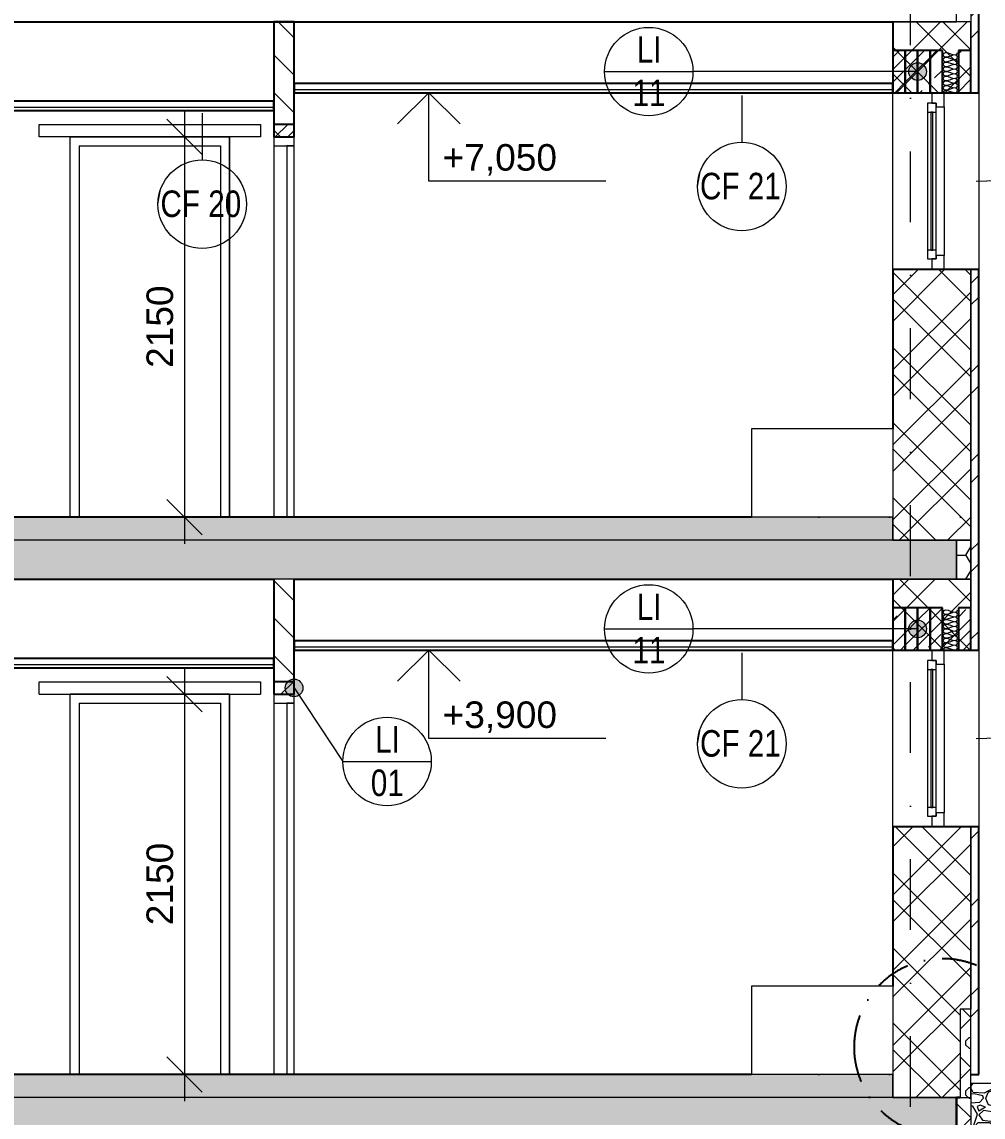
# Model space of a CAD drawing. Header units: millimetres. Extents: x 51291 to 245431, y -8645 to 72638.
# Drawn here: x 108025 to 113459, y 1260 to 7450 of the extents above; entities that cross this region are included whole.
import ezdxf

# ---------------------------------------------------------------- set-up
doc = ezdxf.new("R2010")
doc.units = ezdxf.units.MM
for name, pattern in [('HA_DashDot_10mm-S3mm', [1000, 400, -300, 0, -300]), ('HA_DashDot_4mm-S1mm', [400, 200, -100, 0, -100]), ('HA_Dot-S4mm', [400, 0, -400])]:
    doc.linetypes.add(name, pattern=pattern)
for name, color, linetype, lineweight in [('A-____-____-DIMS', 9, 'Continuous', 5), ('A-____-____-DIMS-100', 9, 'Continuous', 5), ('A-CLNG-____-IDEN', 9, 'Continuous', 9), ('A-CLNG-____-MCUT', 9, 'Continuous', 25), ('A-DETL-____-OTLN', 9, 'Continuous', 25), ('A-DETL-____-THIN', 9, 'Continuous', 9), ('A-DETL-GENF-OTLN', 9, 'Continuous', 9), ('A-DOOR-____-MCUT', 9, 'Continuous', 9), ('A-DOOR-____-OTLN', 9, 'Continuous', 9), ('A-DOOR-FRAM-MCUT', 9, 'Continuous', 9), ('A-DOOR-FRAM-OTLN', 9, 'Continuous', 9), ('A-FLOR-____-MCUT', 9, 'Continuous', 25), ('A-FLOR-____-OTLN', 9, 'Continuous', 9), ('A-FLOR-____-OVHD', 9, 'HA_DashDot_4mm-S1mm', 25), ('A-FLOR-____-PATT', 9, 'Continuous', 25), ('A-FLOR-LEVL-OTLN', 9, 'Continuous', 9), ('A-GENM-____-IDEN', 9, 'Continuous', 9), ('A-GENM-____-MCUT', 9, 'Continuous', 25), ('A-GENM-____-OTLN', 9, 'Continuous', 9), ('A-GLAZ-____-IDEN', 9, 'Continuous', 9), ('A-GLAZ-____-MCUT', 9, 'Continuous', 5), ('A-GLAZ-____-OTLN', 9, 'Continuous', 5), ('A-WALL-____-MCUT', 9, 'Continuous', 25), ('A-WALL-____-OTLN', 9, 'Continuous', 9), ('A-WALL-____-PATT', 9, 'Continuous', 25), ('G-____-____-DIMS', 9, 'Continuous', 5), ('I-WALL-____-MCUT', 9, 'Continuous', 25), ('I-WALL-____-OTLN', 9, 'Continuous', 9), ('P-SANR-FIXT-OTLN', 9, 'Continuous', 9), ('S-GRID-____-OTLN', 9, 'Continuous', 5)]:
    doc.layers.add(name, color=color, linetype=linetype, lineweight=lineweight)
doc.styles.add('Arial_1', font='arial.ttf', dxfattribs={"height": 150})
doc.styles.add('Arial_3', font='arial.ttf', dxfattribs={"width": 0.8, "height": 150})
doc.dimstyles.new('Inner_Dimensions', dxfattribs={"dimscale": 304.8, "dimtxt": 153.03891, "dimasz": 0.656168, "dimexe": 0.492126, "dimexo": 0.0625, "dimgap": 0.065617, "dimtad": 1, "dimdec": 0, "dimzin": 0, "dimdsep": 46, "dimtxsty": 'Arial_1', "dimblk1": 'OBLIQUE', "dimblk2": 'OBLIQUE', "dimsah": 1, "dimcen": 0.09, "dimdle": 0.492126, "dimazin": 0, "dimtfac": 1, "dimtdec": 4, "dimtix": 1, "dimtmove": 0, "dimatfit": 3, "dimfxl": 0.492126, "dimfxlon": 1, "dimtvp": 1, "dimtolj": 1, "dimtzin": 0, "dimlwd": 9, "dimlwe": 9, "dimarcsym": 2})
pattern_1 = [(45, (-4372.1, 1865.4), (-212.132, 212.132), []), (45, (-4222.1, 1865.4), (-212.132, 212.132), []), (315, (-4372.1, 1865.4), (212.132, 212.132), []), (315, (-4222.1, 1865.4), (212.132, 212.132), [])]
pattern_2 = [(135, (-4372.11, 1865.4), (-106.066, -106.066), [])]
pattern_3 = [(45, (-4372.11, 1865.4), (-176.7767, 176.7767), []), (45, (-4301.4, 1865.4), (-176.7767, 176.7767), []), (45, (-4159.98, 1865.4), (-106.066, 247.4874), [100, -50, 3.353, -46.647])]
pattern_4 = [(45, (86849, 1865.4), (-141.4214, 141.4214), []), (0, (87074.35, 1931.64), (141.421, 141.421), [25, -257.843]), (45, (87099.35, 1931.64), (-141.4214, 141.4214), [25, -175]), (90, (87117.03, 1949.32), (-141.421, 141.421), [25, -257.843]), (135, (87117.03, 1974.32), (-141.4214, -141.4214), [25, -175]), (0, (87074.35, 1992), (141.421, 141.421), [25, -257.843]), (45, (87056.67, 1974.32), (-141.4214, 141.4214), [25, -175]), (90, (87056.67, 1949.32), (-141.421, 141.421), [25, -257.843]), (135, (87074.35, 1931.64), (-141.4214, -141.4214), [25, -175]), (135, (87041.85, 1865.4), (-141.4214, -141.4214), [])]

# ---------------------------------------------------------------- blocks, each defined once
blk = doc.blocks.new('HA_DR_Single_Swing_Solid - In_BJ_800x2100-2000412-ŘEZ D-D OBJEKT D')
at = {"layer": 'A-DOOR-FRAM-OTLN', "color": 250}
for p, q in [((17148.2, 1500), (17148.2, 3650)), ((18048.2, 3650), (17148.2, 3650)), ((17198.2, 3600), (17198.2, 1500)), ((17198.2, 3600), (17998.2, 3600)), ((17998.2, 3600), (17998.2, 1500)), ((18048.2, 1500), (18048.2, 3650))]:
    blk.add_line(p, q, dxfattribs=at)
blk = doc.blocks.new('HA_WD_SinglePanel - 625x1000-1653871-ŘEZ D-D OBJEKT D')
at = {"layer": 'A-GLAZ-____-MCUT', "color": 50}
for p, q in [((22018.2, 3900), (22018.2, 3840)), ((22088.2, 3900), (22018.2, 3900)), ((22088.2, 3820), (22088.2, 3900)), ((22043.2, 3840), (21993.2, 3840)), ((21993.2, 3840), (21993.2, 3790)), ((22018.2, 3840), (22043.2, 3840)), ((22043.2, 3790), (22043.2, 3840)), ((22043.2, 3840), (22043.2, 3820)), ((21993.2, 3790), (22043.2, 3790)), ((22023.2, 3790), (22013.2, 3790)), ((22013.2, 3790), (22013.2, 3010)), ((22023.2, 3010), (22023.2, 3790)), ((22043.2, 3820), (22088.2, 3820)), ((22043.2, 3010), (21993.2, 3010)), ((21993.2, 3010), (21993.2, 2960)), ((22013.2, 3010), (22023.2, 3010)), ((22043.2, 2960), (22043.2, 3010)), ((22088.2, 2980), (22043.2, 2980)), ((22043.2, 2980), (22043.2, 2960)), ((22088.2, 2900), (22088.2, 2980)), ((21993.2, 2960), (22043.2, 2960)), ((22018.2, 2960), (22018.2, 2900)), ((22043.2, 2960), (22018.2, 2960)), ((22018.2, 2900), (22088.2, 2900))]:
    blk.add_line(p, q, dxfattribs=at)
at = {"layer": 'A-GLAZ-____-OTLN', "color": 50}
for p, q in [((21993.2, 3790), (21993.2, 3010)), ((22043.2, 3010), (22043.2, 3790)), ((22088.2, 3820), (22088.2, 2980))]:
    blk.add_line(p, q, dxfattribs=at)
blk = doc.blocks.new('ABMV_Bathtub_Generic - 800x1700-1406311-ŘEZ D-D OBJEKT D')
at = {"layer": 'P-SANR-FIXT-OTLN', "color": 250}
for p, q in [((21798.2, 2000), (20998.2, 2000)), ((20998.2, 2000), (20998.2, 1500)), ((21798.2, 2000), (21798.2, 1500)), ((21798.2, 1500), (20998.2, 1500))]:
    blk.add_line(p, q, dxfattribs=at)
blk = doc.blocks.new('HA_DR_Single_Swing_Solid - In_BJ_700x2100-2000416-ŘEZ D-D OBJEKT D')
at = {"layer": 'A-DOOR-____-MCUT', "color": 250}
for p, q in [((18413.2, 3600), (18373.2, 3600)), ((18373.2, 3600), (18373.2, 1500)), ((18413.2, 1500), (18413.2, 3600)), ((18373.2, 1500), (18413.2, 1500))]:
    blk.add_line(p, q, dxfattribs=at)
at = {"layer": 'A-DOOR-FRAM-MCUT', "color": 250}
for p, q in [((18413.2, 3650), (18298.2, 3650)), ((18298.2, 3650), (18298.2, 3600)), ((18298.2, 3600), (18413.2, 3600)), ((18413.2, 3600), (18413.2, 3650))]:
    blk.add_line(p, q, dxfattribs=at)
at = {"layer": 'A-DOOR-FRAM-OTLN', "color": 250}
blk.add_line((18298.2, 3600), (18298.2, 1500), dxfattribs=at)
blk = doc.blocks.new('HA_DR_Single_Swing_Solid - In_BJ_700x2100-V28-ŘEZ D-D OBJEKT D')
at = {"layer": 'A-DOOR-____-MCUT', "color": 250}
for p, q in [((18413.2, 6750), (18373.2, 6750)), ((18373.2, 6750), (18373.2, 4650)), ((18413.2, 4650), (18413.2, 6750)), ((18373.2, 4650), (18413.2, 4650))]:
    blk.add_line(p, q, dxfattribs=at)
at = {"layer": 'A-DOOR-FRAM-MCUT', "color": 250}
for p, q in [((18413.2, 6800), (18298.2, 6800)), ((18298.2, 6800), (18298.2, 6750)), ((18298.2, 6750), (18413.2, 6750)), ((18413.2, 6750), (18413.2, 6800))]:
    blk.add_line(p, q, dxfattribs=at)
at = {"layer": 'A-DOOR-FRAM-OTLN', "color": 250}
blk.add_line((18298.2, 6750), (18298.2, 4650), dxfattribs=at)
blk = doc.blocks.new('TB_Porotherm KP11_5_1000mm - TB_Porotherm KP11_5_1000mm-1850984-ŘEZ D-D OBJEKT D')
at = {"layer": 'A-GENM-____-OTLN', "lineweight": 5}
h = blk.add_hatch(dxfattribs=at)
h.set_pattern_fill('FP_27', color=256, style=0, pattern_type=2)
h.set_pattern_definition(pattern_3)
h.paths.add_polyline_path([(18413.2, 6800), (18413.2, 6871), (18298.2, 6871), (18298.2, 6800)])
at = {"layer": 'A-GENM-____-MCUT', "color": 10}
for p, q in [((18413.2, 6871), (18298.2, 6871)), ((18298.2, 6871), (18298.2, 6800)), ((18413.2, 6800), (18413.2, 6871)), ((18298.2, 6800), (18413.2, 6800))]:
    blk.add_line(p, q, dxfattribs=at)
blk = doc.blocks.new('TB_Porotherm KP11_5_1250mm - TB_Porotherm KP11_5_1250mm-1850985-ŘEZ D-D OBJEKT D')
at = {"layer": 'A-GENM-____-OTLN', "color": 250}
for p, q in [((16973.2, 6800), (16973.2, 6871)), ((16973.2, 6871), (18223.2, 6871)), ((18223.2, 6871), (18223.2, 6800)), ((18223.2, 6800), (16973.2, 6800))]:
    blk.add_line(p, q, dxfattribs=at)
blk = doc.blocks.new('TB_Porotherm KP11_5_1000mm - TB_Porotherm KP11_5_1000mm-V42-ŘEZ D-D OBJEKT D')
at = {"layer": 'A-GENM-____-OTLN', "lineweight": 5}
h = blk.add_hatch(dxfattribs=at)
h.set_pattern_fill('FP_27', color=256, style=0, pattern_type=2)
h.set_pattern_definition(pattern_3)
h.paths.add_polyline_path([(18413.2, 3650), (18413.2, 3721), (18298.2, 3721), (18298.2, 3650)])
at = {"layer": 'A-GENM-____-MCUT', "color": 10}
for p, q in [((18413.2, 3721), (18298.2, 3721)), ((18298.2, 3721), (18298.2, 3650)), ((18413.2, 3650), (18413.2, 3721)), ((18298.2, 3650), (18413.2, 3650))]:
    blk.add_line(p, q, dxfattribs=at)
blk = doc.blocks.new('TB_Porotherm KP11_5_1250mm - TB_Porotherm KP11_5_1250mm-V43-ŘEZ D-D OBJEKT D')
at = {"layer": 'A-GENM-____-OTLN', "color": 250}
for p, q in [((16973.2, 3650), (16973.2, 3721)), ((16973.2, 3721), (18223.2, 3721)), ((18223.2, 3721), (18223.2, 3650)), ((16973.2, 3650), (18223.2, 3650))]:
    blk.add_line(p, q, dxfattribs=at)
blk = doc.blocks.new('TB_Porotherm KP7_1000mm - TB_Porotherm KP7_1000mm-1833337-ŘEZ D-D OBJEKT D')
at = {"layer": 'A-GENM-____-OTLN', "lineweight": 5}
h = blk.add_hatch(dxfattribs=at)
h.set_pattern_fill('FP_27', color=256, style=0, pattern_type=2)
h.set_pattern_definition(pattern_3)
h.paths.add_polyline_path([(21868.2, 3900), (21868.2, 4138), (21798.2, 4138), (21798.2, 3900)])
at = {"layer": 'A-GENM-____-MCUT', "color": 10}
for p, q in [((21868.2, 4138), (21798.2, 4138)), ((21798.2, 4138), (21798.2, 3900)), ((21868.2, 3900), (21868.2, 4138)), ((21798.2, 3900), (21868.2, 3900))]:
    blk.add_line(p, q, dxfattribs=at)
blk = doc.blocks.new('TB_Porotherm KP7_1000mm - TB_Porotherm KP7_1000mm-V50-ŘEZ D-D OBJEKT D')
at = {"layer": 'A-GENM-____-OTLN', "lineweight": 5}
h = blk.add_hatch(dxfattribs=at)
h.set_pattern_fill('FP_27', color=256, style=0, pattern_type=2)
h.set_pattern_definition(pattern_3)
h.paths.add_polyline_path([(21938.2, 3900), (21938.2, 4138), (21868.2, 4138), (21868.2, 3900)])
at = {"layer": 'A-GENM-____-MCUT', "color": 10}
for p, q in [((21938.2, 4138), (21868.2, 4138)), ((21868.2, 4138), (21868.2, 3900)), ((21938.2, 3900), (21938.2, 4138)), ((21868.2, 3900), (21938.2, 3900))]:
    blk.add_line(p, q, dxfattribs=at)
blk = doc.blocks.new('TB_Porotherm KP7_1000mm - TB_Porotherm KP7_1000mm-V51-ŘEZ D-D OBJEKT D')
at = {"layer": 'A-GENM-____-OTLN', "lineweight": 5}
h = blk.add_hatch(dxfattribs=at)
h.set_pattern_fill('FP_27', color=256, style=0, pattern_type=2)
h.set_pattern_definition(pattern_3)
h.paths.add_polyline_path([(22008.2, 3900), (22008.2, 4138), (21938.2, 4138), (21938.2, 3900)])
at = {"layer": 'A-GENM-____-MCUT', "color": 10}
for p, q in [((22008.2, 4138), (21938.2, 4138)), ((21938.2, 4138), (21938.2, 3900)), ((22008.2, 3900), (22008.2, 4138)), ((21938.2, 3900), (22008.2, 3900))]:
    blk.add_line(p, q, dxfattribs=at)
blk = doc.blocks.new('TB_Porotherm KP7_1000mm - TB_Porotherm KP7_1000mm-V52-ŘEZ D-D OBJEKT D')
at = {"layer": 'A-GENM-____-OTLN', "lineweight": 5}
h = blk.add_hatch(dxfattribs=at)
h.set_pattern_fill('FP_27', color=256, style=0, pattern_type=2)
h.set_pattern_definition(pattern_3)
h.paths.add_polyline_path([(22078.2, 3900), (22078.2, 4138), (22008.2, 4138), (22008.2, 3900)])
at = {"layer": 'A-GENM-____-MCUT', "color": 10}
for p, q in [((22078.2, 4138), (22008.2, 4138)), ((22008.2, 4138), (22008.2, 3900)), ((22078.2, 3900), (22078.2, 4138)), ((22008.2, 3900), (22078.2, 3900))]:
    blk.add_line(p, q, dxfattribs=at)
blk = doc.blocks.new('TB_Porotherm KP7_1000mm - TB_Porotherm KP7_1000mm-V53-ŘEZ D-D OBJEKT D')
at = {"layer": 'A-GENM-____-OTLN', "lineweight": 5}
h = blk.add_hatch(dxfattribs=at)
h.set_pattern_fill('FP_27', color=256, style=0, pattern_type=2)
h.set_pattern_definition(pattern_3)
h.paths.add_polyline_path([(22238.2, 3900), (22238.2, 4138), (22168.2, 4138), (22168.2, 3900)])
at = {"layer": 'A-GENM-____-MCUT', "color": 10}
for p, q in [((22238.2, 4138), (22168.2, 4138)), ((22168.2, 4138), (22168.2, 3900)), ((22238.2, 3900), (22238.2, 4138)), ((22168.2, 3900), (22238.2, 3900))]:
    blk.add_line(p, q, dxfattribs=at)
blk = doc.blocks.new('TB_Porotherm KP7_1000mm - TB_Porotherm KP7_1000mm-V58-ŘEZ D-D OBJEKT D')
at = {"layer": 'A-GENM-____-OTLN', "lineweight": 5}
h = blk.add_hatch(dxfattribs=at)
h.set_pattern_fill('FP_27', color=256, style=0, pattern_type=2)
h.set_pattern_definition(pattern_3)
h.paths.add_polyline_path([(21868.2, 7050), (21868.2, 7288), (21798.2, 7288), (21798.2, 7050)])
at = {"layer": 'A-GENM-____-MCUT', "color": 10}
for p, q in [((21868.2, 7288), (21798.2, 7288)), ((21798.2, 7288), (21798.2, 7050)), ((21868.2, 7050), (21868.2, 7288)), ((21798.2, 7050), (21868.2, 7050))]:
    blk.add_line(p, q, dxfattribs=at)
blk = doc.blocks.new('TB_Porotherm KP7_1000mm - TB_Porotherm KP7_1000mm-V59-ŘEZ D-D OBJEKT D')
at = {"layer": 'A-GENM-____-OTLN', "lineweight": 5}
h = blk.add_hatch(dxfattribs=at)
h.set_pattern_fill('FP_27', color=256, style=0, pattern_type=2)
h.set_pattern_definition(pattern_3)
h.paths.add_polyline_path([(21938.2, 7050), (21938.2, 7288), (21868.2, 7288), (21868.2, 7050)])
at = {"layer": 'A-GENM-____-MCUT', "color": 10}
for p, q in [((21938.2, 7288), (21868.2, 7288)), ((21868.2, 7288), (21868.2, 7050)), ((21938.2, 7050), (21938.2, 7288)), ((21868.2, 7050), (21938.2, 7050))]:
    blk.add_line(p, q, dxfattribs=at)
blk = doc.blocks.new('TB_Porotherm KP7_1000mm - TB_Porotherm KP7_1000mm-V60-ŘEZ D-D OBJEKT D')
at = {"layer": 'A-GENM-____-OTLN', "lineweight": 5}
h = blk.add_hatch(dxfattribs=at)
h.set_pattern_fill('FP_27', color=256, style=0, pattern_type=2)
h.set_pattern_definition(pattern_3)
h.paths.add_polyline_path([(22008.2, 7050), (22008.2, 7288), (21938.2, 7288), (21938.2, 7050)])
at = {"layer": 'A-GENM-____-MCUT', "color": 10}
for p, q in [((22008.2, 7288), (21938.2, 7288)), ((21938.2, 7288), (21938.2, 7050)), ((22008.2, 7050), (22008.2, 7288)), ((21938.2, 7050), (22008.2, 7050))]:
    blk.add_line(p, q, dxfattribs=at)
blk = doc.blocks.new('TB_Porotherm KP7_1000mm - TB_Porotherm KP7_1000mm-V61-ŘEZ D-D OBJEKT D')
at = {"layer": 'A-GENM-____-OTLN', "lineweight": 5}
h = blk.add_hatch(dxfattribs=at)
h.set_pattern_fill('FP_27', color=256, style=0, pattern_type=2)
h.set_pattern_definition(pattern_3)
h.paths.add_polyline_path([(22078.2, 7050), (22078.2, 7288), (22008.2, 7288), (22008.2, 7050)])
at = {"layer": 'A-GENM-____-MCUT', "color": 10}
for p, q in [((22078.2, 7288), (22008.2, 7288)), ((22008.2, 7288), (22008.2, 7050)), ((22078.2, 7050), (22078.2, 7288)), ((22008.2, 7050), (22078.2, 7050))]:
    blk.add_line(p, q, dxfattribs=at)
blk = doc.blocks.new('TB_Porotherm KP7_1000mm - TB_Porotherm KP7_1000mm-V62-ŘEZ D-D OBJEKT D')
at = {"layer": 'A-GENM-____-OTLN', "lineweight": 5}
h = blk.add_hatch(dxfattribs=at)
h.set_pattern_fill('FP_27', color=256, style=0, pattern_type=2)
h.set_pattern_definition(pattern_3)
h.paths.add_polyline_path([(22238.2, 7050), (22238.2, 7288), (22168.2, 7288), (22168.2, 7050)])
at = {"layer": 'A-GENM-____-MCUT', "color": 10}
for p, q in [((22238.2, 7288), (22168.2, 7288)), ((22168.2, 7288), (22168.2, 7050)), ((22238.2, 7050), (22238.2, 7288)), ((22168.2, 7050), (22238.2, 7050))]:
    blk.add_line(p, q, dxfattribs=at)
blk = doc.blocks.new('185-01_OBJEKT D_Central_rvt-2-ŘEZ D-D OBJEKT D')
at = {"layer": 'A-FLOR-____-PATT', "lineweight": 5}
blk.add_hatch(color=7, dxfattribs=at).paths.add_polyline_path([(-5301.8, 4520), (21798.2, 4520), (21798.2, 4650), (-5301.8, 4650)])
at = {"layer": 'A-FLOR-____-PATT', "lineweight": 9}
for points in [[(9251.4, 4300), (22158.2, 4300), (22158.2, 4520), (-5301.8, 4520), (-5301.8, 4300), (8692, 4300)], [(22158.2, 1170), (22158.2, 1370), (-5661.8, 1370), (-5661.8, 1170), (22117.6, 1170)]]:
    blk.add_hatch(color=254, dxfattribs=at).paths.add_polyline_path(points)
at = {"layer": 'A-FLOR-____-PATT', "lineweight": 5}
h = blk.add_hatch(dxfattribs=at)
h.set_pattern_fill('FP_26', color=50, style=0, pattern_type=2)
h.set_pattern_definition([(0, (-4372.115, 1865.4), (117.188, 67.658), [78.125, -156.25]), (120, (-4372.115, 1865.4), (-117.18705, 67.65792), [78.125, -156.25]), (60, (-4372.115, 1865.4), (0.00045, 135.31679), [0, -156.25, 78.125, 0])])
h.paths.add_polyline_path([(22238.2, 4300), (22238.2, 4520), (22158.2, 4520), (22158.2, 4300)])
h = blk.add_hatch(color=7, dxfattribs=at)
h.paths.add_polyline_path([(-5301.8, 1370), (-1316.8, 1370), (-1316.8, 1500), (-5301.8, 1500), (-5301.8, 1387.2)])
h.paths.add_polyline_path([(21558.2, 1370), (21798.2, 1370), (21798.2, 1500), (-1201.8, 1500), (-1201.8, 1370), (20998.8, 1370)])
at = {"layer": 'A-WALL-____-PATT', "lineweight": 5}
h = blk.add_hatch(dxfattribs=at)
h.set_pattern_fill('FP_25', color=50, style=0, pattern_type=2)
h.set_pattern_definition([(45, (-4372.1, 1865.4), (-251.447, 251.447), []), (45, (-4372.1, 2246.4), (-251.447, 251.447), [])])
h.paths.add_polyline_path([(22238.2, 1500), (22283.2, 1500), (22283.2, 2900), (22238.2, 2900), (22238.2, 1699.7)])
h.paths.add_polyline_path([(22283.2, 3900), (22283.2, 6050), (22238.2, 6050), (22238.2, 3900)])
h.paths.add_polyline_path([(22238.2, 7050), (22283.2, 7050), (22283.2, 12173.7), (22238.2, 12173.7), (22238.2, 7450)])
h = blk.add_hatch(dxfattribs=at)
h.set_pattern_fill('FP_21', color=50, style=0, pattern_type=2)
h.set_pattern_definition(pattern_2)
h.paths.add_polyline_path([(18413.2, 6800), (18413.2, 7450), (18298.2, 7450), (18298.2, 6800)])
h = blk.add_hatch(dxfattribs=at)
h.set_pattern_fill('FP_23', color=50, style=0, pattern_type=2)
h.set_pattern_definition(pattern_1)
h.paths.add_polyline_path([(21798.2, 4520), (22238.2, 4520), (22238.2, 6050), (21798.2, 6050), (21798.2, 4650)])
h.paths.add_polyline_path([(21798.2, 7050), (22238.2, 7050), (22238.2, 7450), (21798.2, 7450), (21798.2, 7325.7)])
h = blk.add_hatch(dxfattribs=at)
h.set_pattern_fill('FP_21', color=50, style=0, pattern_type=2)
h.set_pattern_definition(pattern_2)
h.paths.add_polyline_path([(18413.2, 3650), (18413.2, 4300), (18298.2, 4300), (18298.2, 3650)])
h = blk.add_hatch(dxfattribs=at)
h.set_pattern_fill('FP_23', color=50, style=0, pattern_type=2)
h.set_pattern_definition(pattern_1)
h.paths.add_polyline_path([(21798.2, 1370), (22178.2, 1370), (22178.2, 1870), (22238.2, 1870), (22238.2, 2900), (21798.2, 2900), (21798.2, 1387.2)])
h.paths.add_polyline_path([(22117.6, 3900), (22238.2, 3900), (22238.2, 4300), (21798.2, 4300), (21798.2, 3900)])
at = {"layer": 'A-CLNG-____-MCUT', "color": 10}
for p, q in [((21798.2, 7102), (18413.2, 7102)), ((18413.2, 7102), (18413.2, 7050)), ((21798.2, 7050), (21798.2, 7102)), ((18298.2, 7002), (12468.2, 7002)), ((18298.2, 6950), (18298.2, 7002)), ((18413.2, 7050), (21798.2, 7050)), ((12468.2, 6950), (18298.2, 6950)), ((21798.2, 3952), (18413.2, 3952)), ((18413.2, 3952), (18413.2, 3900)), ((18413.2, 3900), (21798.2, 3900)), ((21798.2, 3900), (21798.2, 3952)), ((18298.2, 3852), (12468.2, 3852)), ((18298.2, 3800), (18298.2, 3852)), ((12468.2, 3800), (18298.2, 3800))]:
    blk.add_line(p, q, dxfattribs=at)
at = {"layer": 'A-CLNG-____-MCUT', "color": 250, "lineweight": 9}
for p, q in [((21798.2, 7066), (18413.2, 7066)), ((18298.2, 6966), (12468.2, 6966)), ((21798.2, 3916), (18413.2, 3916)), ((18298.2, 3816), (12468.2, 3816))]:
    blk.add_line(p, q, dxfattribs=at)
at = {"layer": 'A-FLOR-____-MCUT', "color": 10}
for p, q in [((12468.2, 7450), (21798.2, 7450)), ((20998.2, 4650), (-4501.8, 4650)), ((12468.2, 4300), (18298.2, 4300)), ((18413.2, 4300), (21798.2, 4300)), ((20998.2, 1500), (-1201.8, 1500)), ((22158.2, 1170), (22158.2, 1370))]:
    blk.add_line(p, q, dxfattribs=at)
at = {"layer": 'A-FLOR-____-MCUT', "color": 250, "lineweight": 9}
for p, q in [((21798.2, 7450), (22158.2, 7450)), ((21798.2, 4520), (21798.2, 4650)), ((21798.2, 4520), (-5301.8, 4520)), ((22158.2, 4520), (21798.2, 4520)), ((21798.2, 4300), (22158.2, 4300)), ((21798.2, 1370), (21798.2, 1500)), ((21798.2, 1370), (-1201.8, 1370)), ((22158.2, 1370), (21798.2, 1370))]:
    blk.add_line(p, q, dxfattribs=at)
at = {"layer": 'A-FLOR-____-OTLN', "color": 250}
for p, q in [((22158.2, 7450), (22158.2, 7670)), ((22158.2, 4300), (22158.2, 4520)), ((22238.2, 4520), (22158.2, 4520)), ((22158.2, 4520), (22158.2, 4300)), ((22238.2, 4300), (22238.2, 4520)), ((22158.2, 4300), (22238.2, 4300))]:
    blk.add_line(p, q, dxfattribs=at)
at = {"layer": 'A-WALL-____-MCUT', "color": 10}
for p, q in [((22283.2, 7050), (22283.2, 12173.7)), ((21798.2, 7450), (21798.2, 7050)), ((21798.2, 7050), (22238.2, 7050)), ((22238.2, 7050), (22283.2, 7050)), ((21798.2, 6050), (21798.2, 5150)), ((22238.2, 6050), (21798.2, 6050)), ((22283.2, 6050), (22238.2, 6050)), ((22283.2, 3900), (22283.2, 6050)), ((21798.2, 4300), (21798.2, 3900)), ((21798.2, 3900), (22238.2, 3900)), ((22238.2, 3900), (22283.2, 3900)), ((21798.2, 2900), (21798.2, 2000)), ((22238.2, 2900), (21798.2, 2900)), ((22283.2, 2900), (22238.2, 2900)), ((22283.2, 1500), (22283.2, 2900)), ((22238.2, 1500), (22283.2, 1500)), ((22158.2, 1370), (22178.2, 1370))]:
    blk.add_line(p, q, dxfattribs=at)
at = {"layer": 'A-WALL-____-MCUT', "color": 250, "lineweight": 9}
for p, q in [((22158.2, 7450), (21798.2, 7450)), ((22238.2, 7050), (22238.2, 7450)), ((22238.2, 7450), (22238.2, 7050)), ((22238.2, 4520), (22238.2, 6050)), ((22238.2, 6050), (22238.2, 4520)), ((21798.2, 4650), (21798.2, 4520)), ((21798.2, 4520), (22158.2, 4520)), ((18413.2, 4300), (18298.2, 4300)), ((22158.2, 4300), (21798.2, 4300)), ((22238.2, 3900), (22238.2, 4300)), ((22238.2, 4300), (22238.2, 3900)), ((22238.2, 1870), (22238.2, 2900)), ((22238.2, 2900), (22238.2, 1870)), ((21798.2, 1500), (21798.2, 1370)), ((21798.2, 1370), (22158.2, 1370))]:
    blk.add_line(p, q, dxfattribs=at)
at = {"layer": 'A-WALL-____-OTLN', "color": 250}
for p, q in [((22238.2, 7670), (22238.2, 7450)), ((22238.2, 7450), (22158.2, 7450)), ((21798.2, 6050), (21798.2, 7050)), ((22283.2, 7050), (22283.2, 6050)), ((22283.2, 4950), (22283.2, 4950)), ((22158.2, 4520), (22238.2, 4520)), ((22238.2, 4520), (22238.2, 4300)), ((22238.2, 4300), (22158.2, 4300)), ((21798.2, 2900), (21798.2, 3900)), ((22283.2, 3900), (22283.2, 2900)), ((22283.2, 2400), (22283.2, 2400)), ((22283.2, 1500), (22283.2, 1500))]:
    blk.add_line(p, q, dxfattribs=at)
at = {"layer": 'I-WALL-____-MCUT', "color": 10}
for p, q in [((18298.2, 7450), (18298.2, 6800)), ((18413.2, 7450), (18298.2, 7450)), ((18413.2, 6800), (18413.2, 7450)), ((18298.2, 6800), (18413.2, 6800)), ((18298.2, 4300), (18298.2, 3650)), ((18413.2, 3650), (18413.2, 4300)), ((18298.2, 3650), (18413.2, 3650))]:
    blk.add_line(p, q, dxfattribs=at)
at = {"layer": 'I-WALL-____-OTLN', "color": 250}
for p, q in [((17148.2, 6800), (18048.2, 6800)), ((17148.2, 4650), (17148.2, 6800)), ((18048.2, 6800), (18048.2, 4650)), ((17148.2, 3650), (18048.2, 3650)), ((17148.2, 1500), (17148.2, 3650)), ((18048.2, 3650), (18048.2, 1500))]:
    blk.add_line(p, q, dxfattribs=at)
at = {"layer": 'A-DOOR-____-OTLN', "color": 250, "lineweight": 9}
for name, p in [('HA_DR_Single_Swing_Solid - In_BJ_800x2100-2000412-ŘEZ D-D OBJEKT D', (0, 3150)), ('HA_DR_Single_Swing_Solid - In_BJ_700x2100-V28-ŘEZ D-D OBJEKT D', (0, 0)), ('HA_DR_Single_Swing_Solid - In_BJ_800x2100-2000412-ŘEZ D-D OBJEKT D', (0, 0)), ('HA_DR_Single_Swing_Solid - In_BJ_700x2100-2000416-ŘEZ D-D OBJEKT D', (0, 0))]:
    blk.add_blockref(name, p, dxfattribs=at)
at = {"layer": 'A-GENM-____-OTLN', "color": 250, "lineweight": 9}
for name in ['TB_Porotherm KP7_1000mm - TB_Porotherm KP7_1000mm-V58-ŘEZ D-D OBJEKT D', 'TB_Porotherm KP7_1000mm - TB_Porotherm KP7_1000mm-V59-ŘEZ D-D OBJEKT D', 'TB_Porotherm KP7_1000mm - TB_Porotherm KP7_1000mm-V60-ŘEZ D-D OBJEKT D', 'TB_Porotherm KP7_1000mm - TB_Porotherm KP7_1000mm-V61-ŘEZ D-D OBJEKT D', 'TB_Porotherm KP7_1000mm - TB_Porotherm KP7_1000mm-V62-ŘEZ D-D OBJEKT D', 'TB_Porotherm KP11_5_1250mm - TB_Porotherm KP11_5_1250mm-1850985-ŘEZ D-D OBJEKT D', 'TB_Porotherm KP11_5_1000mm - TB_Porotherm KP11_5_1000mm-1850984-ŘEZ D-D OBJEKT D', 'TB_Porotherm KP7_1000mm - TB_Porotherm KP7_1000mm-1833337-ŘEZ D-D OBJEKT D', 'TB_Porotherm KP7_1000mm - TB_Porotherm KP7_1000mm-V50-ŘEZ D-D OBJEKT D', 'TB_Porotherm KP7_1000mm - TB_Porotherm KP7_1000mm-V51-ŘEZ D-D OBJEKT D', 'TB_Porotherm KP7_1000mm - TB_Porotherm KP7_1000mm-V52-ŘEZ D-D OBJEKT D', 'TB_Porotherm KP7_1000mm - TB_Porotherm KP7_1000mm-V53-ŘEZ D-D OBJEKT D', 'TB_Porotherm KP11_5_1250mm - TB_Porotherm KP11_5_1250mm-V43-ŘEZ D-D OBJEKT D', 'TB_Porotherm KP11_5_1000mm - TB_Porotherm KP11_5_1000mm-V42-ŘEZ D-D OBJEKT D']:
    blk.add_blockref(name, (0, 0), dxfattribs=at)
at = {"layer": 'A-GLAZ-____-OTLN', "color": 250, "lineweight": 9}
for p in [(0, 3150), (0, 0)]:
    blk.add_blockref('HA_WD_SinglePanel - 625x1000-1653871-ŘEZ D-D OBJEKT D', p, dxfattribs=at)
at = {"layer": 'P-SANR-FIXT-OTLN', "color": 250, "lineweight": 9}
for p in [(0, 3150), (0, 0)]:
    blk.add_blockref('ABMV_Bathtub_Generic - 800x1700-1406311-ŘEZ D-D OBJEKT D', p, dxfattribs=at)
blk = doc.blocks.new('DIMBLOCK73-ŘEZ D-D OBJEKT D')
at = {"layer": 'A-____-____-DIMS-100', "lineweight": 9}
for p, q in [((108944.1, 3800), (108944.1, 1350)), ((108944.1, 3650), (108844.1, 3750)), ((109094.1, 3650), (108794.1, 3650)), ((108944.1, 3650), (109044.1, 3550)), ((108944.1, 3650), (109094.1, 3650)), ((108944.1, 1500), (108844.1, 1600)), ((109094.1, 1500), (108794.1, 1500)), ((108944.1, 1500), (109044.1, 1400)), ((108944.1, 1500), (109094.1, 1500))]:
    blk.add_line(p, q, dxfattribs=at)
at = {"layer": 'A-____-____-DIMS-100', "color": 0, "lineweight": 9, "insert": (108729.4, 2344.3), "char_height": 150, "width": 553.765, "attachment_point": 1, "rotation": 90, "line_spacing_factor": 0.941778, "style": 'Arial_1'}
blk.add_mtext('2150', dxfattribs=at)
blk = doc.blocks.new('_Oblique')
at = {"color": 0, "linetype": 'ByBlock', "lineweight": -2}
blk.add_line((-0.5, -0.5), (0.5, 0.5), dxfattribs=at)
blk = doc.blocks.new('DIMBLOCK74-ŘEZ D-D OBJEKT D')
at = {"layer": 'A-____-____-DIMS-100', "lineweight": 9}
for p, q in [((108944.1, 6950), (108944.1, 4500)), ((108944.1, 6800), (108844.1, 6900)), ((109094.1, 6800), (108794.1, 6800)), ((108944.1, 6800), (109044.1, 6700)), ((108944.1, 6800), (109094.1, 6800)), ((108944.1, 4650), (108844.1, 4750)), ((109094.1, 4650), (108794.1, 4650)), ((108944.1, 4650), (109044.1, 4550)), ((108944.1, 4650), (109094.1, 4650))]:
    blk.add_line(p, q, dxfattribs=at)
at = {"layer": 'A-____-____-DIMS-100', "color": 0, "lineweight": 9, "insert": (108729.4, 5494.3), "char_height": 150, "width": 553.765, "attachment_point": 1, "rotation": 90, "line_spacing_factor": 0.941778, "style": 'Arial_1'}
blk.add_mtext('2150', dxfattribs=at)
blk = doc.blocks.new('Spot Elevations - Flipped-794089-ŘEZ D-D OBJEKT D')
at = {"layer": 'G-____-____-DIMS', "lineweight": 9}
for p, q in [((5061.6, 11123.2), (5238.4, 11300)), ((5238.4, 11300), (5415.2, 11123.2)), ((5238.4, 10800), (5238.4, 11300)), ((6238.4, 10800), (5238.4, 10800))]:
    blk.add_line(p, q, dxfattribs=at)
blk = doc.blocks.new('HA_Tag_Ceiling - Group _ Type Mark-1822524-ŘEZ D-D OBJEKT D')
at = {"layer": 'A-CLNG-____-IDEN'}
blk.add_line((-789.3, 9585.8), (-774.3, 9671.3), dxfattribs=at)
blk.add_circle((-539.3, 9585.8), 250, dxfattribs=at)
blk = doc.blocks.new('HA_TAG_GM_Products - Generic-588599-ŘEZ D-D OBJEKT D')
at = {"layer": 'A-GENM-____-IDEN'}
blk.add_line((-6294, 2137.4), (-5794, 2137.4), dxfattribs=at)
blk.add_circle((-6044, 2137.4), 250, dxfattribs=at)

msp = doc.modelspace()

# ---------------------------------------------------------------- hatches: boundary and pattern name
at = {"layer": 'A-DETL-GENF-OTLN', "lineweight": 5}
h = msp.add_hatch(dxfattribs=at)
h.set_pattern_fill('FP_22', color=50, style=0, pattern_type=2)
h.set_pattern_definition(pattern_4)
h.paths.add_polyline_path([(113388.6, 1370), (113388.6, 1870), (113328.6, 1870), (113328.6, 1370)])
h = msp.add_hatch(dxfattribs=at)
h.set_pattern_fill('FP_37', color=50, style=0, pattern_type=2)
h.set_pattern_definition([(228.013, (86958.299, 2115.4), (-1999.991723, -2250.006964), [33.634, -3329.772]), (184.97, (86935.799, 2090.4), (2999.9987265, 250.013264), [57.717, -5713.981]), (132.51, (86878.299, 2085.4), (2499.97845, -2750.020328), [40.697, -4029.008]), (267.274, (86780.799, 2022.9), (249.972575, 5000.0013946), [52.559, -5203.389]), (292.834, (86778.299, 1970.4), (-1250.01776, 2999.992194), [51.539, -5102.343]), (357.274, (86798.299, 1922.9), (-5000.0013946, 249.972575), [52.56, -5203.39]), (37.694, (86850.799, 1920.4), (-3250.010563, -2499.9862566), [69.507, -6881.212]), (72.255, (86905.799, 1962.9), (1750.0316505, 5499.9895804), [65.622, -6496.58]), (121.43, (86925.799, 2025.4), (-2000.0245344, 3249.984927), [52.737, -5221.018]), (175.236, (86898.299, 2070.4), (2749.998263, -250.016812), [60.208, -2950.191]), (222.397, (86838.299, 2075.4), (-3000.0208517, -2749.976908), [77.862, -7708.344]), (138.814, (87028.299, 2020.4), (-1749.99793, 1500.002218), [26.575, -2630.961]), (171.469, (87008.299, 2037.9), (3249.9975415, -500.0135323), [50.559, -5005.378]), (225, (86958.3, 2045.4), (3e-14, -250.0004), [35.355, -318.198]), (203.199, (86940.8, 2075.4), (1249.996245, 500.009518), [19.04, -1884.904]), (291.801, (86923.3, 2067.9), (-249.99442, 750.001674), [26.926, -1319.365]), (30.964, (86933.3, 2042.9), (749.9972, 500.003196), [43.732, -1414.006]), (161.565, (86970.8, 2065.4), (499.9992, -250.00032), [31.623, -758.947]), (16.39, (86778.299, 2067.9), (2499.9935954, 750.019613), [44.3, -4385.711]), (70.346, (86820.799, 2080.4), (-1000.008731, -2749.997195), [37.165, -3679.352]), (293.199, (86970.8, 2115.4), (-500.0086, 1249.99664), [38.079, -1865.865]), (343.61, (86985.799, 2080.4), (-2499.994555, 750.019895), [44.3, -4385.711]), (339.444, (86778.3, 1912.9), (-1250.000315, 499.998677), [42.72, -2093.281]), (294.775, (86818.299, 1897.9), (-1249.993021, 2750.003142), [35.794, -3543.661]), (66.801, (86973.3, 1865.4), (500.009518, 1249.996245), [38.079, -1865.865]), (17.354, (86988.299, 1900.4), (-3250.000579, -999.998387), [41.908, -4148.856]), (69.444, (86850.8, 1865.4), (-499.998677, -1250.000315), [21.36, -2114.641]), (101.31, (86958.3, 1865.4), (-250.0012, 1000), [12.748, -1262.007]), (165.964, (86955.8, 1877.9), (750.00125, -249.99696), [51.539, -979.238]), (186.009, (86905.799, 1890.4), (2500.000134, 250.000353), [47.762, -4728.481]), (303.69, (86933.3, 2020.4), (-249.99974, 499.99984), [36.055, -865.332]), (353.157, (86953.299, 1990.4), (4249.9978776, -500.0165568), [62.949, -6231.891]), (60.945, (87015.799, 1982.9), (-1000.011884, -1749.993018), [25.739, -2548.168]), (90, (87028.3, 2005.4), (-250, 250), [15, -235]), (120.256, (86900.799, 1897.9), (999.986072, -1750.007847), [34.731, -3438.38]), (48.013, (86883.299, 1927.9), (1999.991723, 2250.006964), [67.268, -3296.138]), (0, (86928.3, 1977.9), (250, 250), [65, -185]), (325.305, (86993.299, 1977.9), (-2500.004389, 1749.993837), [39.529, -3913.319]), (254.055, (87025.8, 1955.4), (-249.993163, -1000.00147), [36.401, -1783.627]), (207.646, (87015.799, 1920.4), (-4749.9989623, -2500.0013694), [59.266, -5867.369]), (175.426, (86963.299, 1892.9), (-3249.9996833, 250.0046218), [62.7, -6207.269])])
h.paths.add_polyline_path([(113613.7, 1150), (113683.7, 1150), (113683.7, 1220), (113783.7, 1320), (113783.7, 1450), (113388.6, 1450), (113388.6, 1150)])
at = {"layer": 'A-GENM-____-IDEN'}
h = msp.add_hatch(color=256, dxfattribs=at)
edge = h.paths.add_edge_path()
edge.add_arc((113088.6, 7169), 50, 0, 360)
h = msp.add_hatch(color=256, dxfattribs=at)
edge = h.paths.add_edge_path()
edge.add_arc((113088.6, 4019), 50, 0, 360)
h = msp.add_hatch(color=256, dxfattribs=at)
edge = h.paths.add_edge_path()
edge.add_arc((109563.6, 3685.5), 50, 0, 360)
at = {"layer": 'A-WALL-____-PATT', "lineweight": 5}
h = msp.add_hatch(dxfattribs=at)
h.set_pattern_fill('FP_22', color=256, style=0, pattern_type=2)
h.set_pattern_definition(pattern_4)
h.paths.add_polyline_path([(113388.6, 450), (113388.6, 1370), (113308.6, 1370), (113308.6, 450)])

# ---------------------------------------------------------------- linework, layer by layer
at = {"layer": 'A-CLNG-____-IDEN'}
for p, q in [((112094.4, 7034), (112094.4, 6769.8)), ((109044.4, 6934), (109044.4, 6669.8)), ((112094.4, 3884), (112094.4, 3619.8))]:
    msp.add_line(p, q, dxfattribs=at)
at = {"layer": 'A-DETL-____-OTLN', "lineweight": 9}
for points in [[(113246.9, 7250), (113240.6, 7250), (113226.5, 7263.3), (113240.6, 7276.7), (113246.9, 7276.7)], [(113246.9, 7223.3), (113240.6, 7223.3), (113226.5, 7236.7), (113240.6, 7250), (113246.9, 7250)], [(113246.9, 7276.7), (113265.2, 7276.7), (113281.9, 7263.3), (113300.3, 7263.3)], [(113300.3, 7263.3), (113281.9, 7263.3), (113265.2, 7250), (113246.9, 7250)], [(113246.9, 7250), (113265.2, 7250), (113281.9, 7236.7), (113300.3, 7236.7)], [(113300.3, 7263.3), (113306.5, 7263.3), (113313.6, 7270.4), (113313.6, 7276.7)], [(113300.3, 7236.7), (113306.5, 7236.7), (113320.6, 7250), (113306.5, 7263.3), (113300.3, 7263.3)], [(113246.9, 7196.7), (113240.6, 7196.7), (113226.5, 7210), (113240.6, 7223.3), (113246.9, 7223.3)], [(113246.9, 7170), (113240.6, 7170), (113226.5, 7183.3), (113240.6, 7196.7), (113246.9, 7196.7)], [(113300.3, 7236.7), (113281.9, 7236.7), (113265.2, 7223.3), (113246.9, 7223.3)], [(113246.9, 7223.3), (113265.2, 7223.3), (113281.9, 7210), (113300.3, 7210)], [(113300.3, 7210), (113281.9, 7210), (113265.2, 7196.7), (113246.9, 7196.7)], [(113246.9, 7196.7), (113265.2, 7196.7), (113281.9, 7183.3), (113300.3, 7183.3)], [(113300.3, 7183.3), (113281.9, 7183.3), (113265.2, 7170), (113246.9, 7170)], [(113300.3, 7210), (113306.5, 7210), (113320.6, 7223.3), (113306.5, 7236.7), (113300.3, 7236.7)], [(113300.3, 7183.3), (113306.5, 7183.3), (113320.6, 7196.7), (113306.5, 7210), (113300.3, 7210)], [(113300.3, 7156.7), (113306.5, 7156.7), (113320.6, 7170), (113306.5, 7183.3), (113300.3, 7183.3)], [(113246.9, 7143.3), (113240.6, 7143.3), (113226.5, 7156.7), (113240.6, 7170), (113246.9, 7170)], [(113246.9, 7116.7), (113240.6, 7116.7), (113226.5, 7130), (113240.6, 7143.3), (113246.9, 7143.3)], [(113246.9, 7170), (113265.2, 7170), (113281.9, 7156.7), (113300.3, 7156.7)], [(113300.3, 7156.7), (113281.9, 7156.7), (113265.2, 7143.3), (113246.9, 7143.3)], [(113246.9, 7143.3), (113265.2, 7143.3), (113281.9, 7130), (113300.3, 7130)], [(113300.3, 7130), (113281.9, 7130), (113265.2, 7116.7), (113246.9, 7116.7)], [(113300.3, 7130), (113306.5, 7130), (113320.6, 7143.3), (113306.5, 7156.7), (113300.3, 7156.7)], [(113300.3, 7103.3), (113306.5, 7103.3), (113320.6, 7116.7), (113306.5, 7130), (113300.3, 7130)], [(113246.9, 7090), (113240.6, 7090), (113226.5, 7103.3), (113240.6, 7116.7), (113246.9, 7116.7)], [(113246.9, 7063.3), (113240.6, 7063.3), (113226.5, 7076.7), (113240.6, 7090), (113246.9, 7090)], [(113233.6, 7050), (113233.6, 7056.3), (113240.6, 7063.3), (113246.9, 7063.3)], [(113246.9, 7116.7), (113265.2, 7116.7), (113281.9, 7103.3), (113300.3, 7103.3)], [(113300.3, 7103.3), (113281.9, 7103.3), (113265.2, 7090), (113246.9, 7090)], [(113246.9, 7090), (113265.2, 7090), (113281.9, 7076.7), (113300.3, 7076.7)], [(113300.3, 7076.7), (113281.9, 7076.7), (113265.2, 7063.3), (113246.9, 7063.3)], [(113246.9, 7063.3), (113265.2, 7063.3), (113281.9, 7050), (113300.3, 7050)], [(113300.3, 7076.7), (113306.5, 7076.7), (113320.6, 7090), (113306.5, 7103.3), (113300.3, 7103.3)], [(113300.3, 7050), (113306.5, 7050), (113320.6, 7063.3), (113306.5, 7076.7), (113300.3, 7076.7)], [(113246.9, 4100), (113240.6, 4100), (113226.5, 4113.3), (113240.6, 4126.7), (113246.9, 4126.7)], [(113246.9, 4073.3), (113240.6, 4073.3), (113226.5, 4086.7), (113240.6, 4100), (113246.9, 4100)], [(113246.9, 4126.7), (113265.2, 4126.7), (113281.9, 4113.3), (113300.3, 4113.3)], [(113300.3, 4113.3), (113281.9, 4113.3), (113265.2, 4100), (113246.9, 4100)], [(113246.9, 4100), (113265.2, 4100), (113281.9, 4086.7), (113300.3, 4086.7)], [(113300.3, 4086.7), (113281.9, 4086.7), (113265.2, 4073.3), (113246.9, 4073.3)], [(113300.3, 4113.3), (113306.5, 4113.3), (113313.6, 4120.4), (113313.6, 4126.7)], [(113300.3, 4086.7), (113306.5, 4086.7), (113320.6, 4100), (113306.5, 4113.3), (113300.3, 4113.3)], [(113300.3, 4060), (113306.5, 4060), (113320.6, 4073.3), (113306.5, 4086.7), (113300.3, 4086.7)], [(113246.9, 4046.7), (113240.6, 4046.7), (113226.5, 4060), (113240.6, 4073.3), (113246.9, 4073.3)], [(113246.9, 4020), (113240.6, 4020), (113226.5, 4033.3), (113240.6, 4046.7), (113246.9, 4046.7)], [(113246.9, 4073.3), (113265.2, 4073.3), (113281.9, 4060), (113300.3, 4060)], [(113300.3, 4060), (113281.9, 4060), (113265.2, 4046.7), (113246.9, 4046.7)], [(113246.9, 4046.7), (113265.2, 4046.7), (113281.9, 4033.3), (113300.3, 4033.3)], [(113300.3, 4033.3), (113281.9, 4033.3), (113265.2, 4020), (113246.9, 4020)], [(113300.3, 4033.3), (113306.5, 4033.3), (113320.6, 4046.7), (113306.5, 4060), (113300.3, 4060)], [(113300.3, 4006.7), (113306.5, 4006.7), (113320.6, 4020), (113306.5, 4033.3), (113300.3, 4033.3)], [(113246.9, 3993.3), (113240.6, 3993.3), (113226.5, 4006.7), (113240.6, 4020), (113246.9, 4020)], [(113246.9, 3966.7), (113240.6, 3966.7), (113226.5, 3980), (113240.6, 3993.3), (113246.9, 3993.3)], [(113246.9, 3940), (113240.6, 3940), (113226.5, 3953.3), (113240.6, 3966.7), (113246.9, 3966.7)], [(113246.9, 4020), (113265.2, 4020), (113281.9, 4006.7), (113300.3, 4006.7)], [(113300.3, 4006.7), (113281.9, 4006.7), (113265.2, 3993.3), (113246.9, 3993.3)], [(113246.9, 3993.3), (113265.2, 3993.3), (113281.9, 3980), (113300.3, 3980)], [(113300.3, 3980), (113281.9, 3980), (113265.2, 3966.7), (113246.9, 3966.7)], [(113246.9, 3966.7), (113265.2, 3966.7), (113281.9, 3953.3), (113300.3, 3953.3)], [(113300.3, 3980), (113306.5, 3980), (113320.6, 3993.3), (113306.5, 4006.7), (113300.3, 4006.7)], [(113300.3, 3953.3), (113306.5, 3953.3), (113320.6, 3966.7), (113306.5, 3980), (113300.3, 3980)], [(113246.9, 3913.3), (113240.6, 3913.3), (113226.5, 3926.7), (113240.6, 3940), (113246.9, 3940)], [(113233.6, 3900), (113233.6, 3906.3), (113240.6, 3913.3), (113246.9, 3913.3)], [(113300.3, 3953.3), (113281.9, 3953.3), (113265.2, 3940), (113246.9, 3940)], [(113246.9, 3940), (113265.2, 3940), (113281.9, 3926.7), (113300.3, 3926.7)], [(113300.3, 3926.7), (113281.9, 3926.7), (113265.2, 3913.3), (113246.9, 3913.3)], [(113246.9, 3913.3), (113265.2, 3913.3), (113281.9, 3900), (113300.3, 3900)], [(113300.3, 3926.7), (113306.5, 3926.7), (113320.6, 3940), (113306.5, 3953.3), (113300.3, 3953.3)], [(113300.3, 3900), (113306.5, 3900), (113320.6, 3913.3), (113306.5, 3926.7), (113300.3, 3926.7)]]:
    msp.add_open_spline(points, degree=3, dxfattribs=at)
at = {"layer": 'A-DETL-____-THIN'}
for p, q in [((113388.6, 1870), (113328.6, 1870)), ((113328.6, 1870), (113328.6, 1370)), ((113388.6, 1370), (113388.6, 1870)), ((113783.7, 1450), (113388.6, 1450)), ((113388.6, 1450), (113388.6, 1150)), ((113328.6, 1370), (113388.6, 1370))]:
    msp.add_line(p, q, dxfattribs=at)
at = {"layer": 'A-FLOR-____-OVHD'}
for start, end in [(335.65627, 180), (180, 288.64974)]:
    msp.add_arc((113228.9, 1655.4), 500, start, end, dxfattribs=at)
at = {"layer": 'A-FLOR-LEVL-OTLN', "linetype": 'HA_Dot-S4mm', "lineweight": 5}
for p, q in [((80522, 4650), (117427.4, 4650)), ((80522, 1500), (117427.4, 1500))]:
    msp.add_line(p, q, dxfattribs=at)
at = {"layer": 'A-GENM-____-IDEN'}
for p, q in [((113088.6, 7169), (111818.6, 7169)), ((113088.6, 4019), (111818.6, 4019)), ((109563.6, 3685.5), (109839.2, 3269.8))]:
    msp.add_line(p, q, dxfattribs=at)
for centre in [(113088.6, 7169), (113088.6, 4019), (109563.6, 3685.5)]:
    msp.add_circle(centre, 50, dxfattribs=at)
at = {"layer": 'A-GLAZ-____-IDEN'}
for p, q in [((113418.6, 6550), (113668.6, 6558.7)), ((113418.6, 3400), (113668.6, 3408.7))]:
    msp.add_line(p, q, dxfattribs=at)
at = {"layer": 'A-WALL-____-MCUT'}
for p, q in [((113308.6, 1370), (113308.6, 1170)), ((113328.6, 1370), (113308.6, 1370))]:
    msp.add_line(p, q, dxfattribs=at)
at = {"layer": 'S-GRID-____-OTLN', "linetype": 'HA_DashDot_10mm-S3mm', "lineweight": 9}
msp.add_line((113048.6, -4682.8), (113048.6, 12950.5), dxfattribs=at)

# ---------------------------------------------------------------- block references
at = {"lineweight": 5}
msp.add_blockref('185-01_OBJEKT D_Central_rvt-2-ŘEZ D-D OBJEKT D', (91150.4, 0), dxfattribs=at)
at = {"layer": 'A-CLNG-____-IDEN'}
for p in [(112633.7, -3066), (109583.8, -3166), (112633.7, -6216)]:
    msp.add_blockref('HA_Tag_Ceiling - Group _ Type Mark-1822524-ŘEZ D-D OBJEKT D', p, dxfattribs=at)
at = {"layer": 'A-GENM-____-IDEN'}
for p in [(117612.6, 5031.6), (117612.6, 1881.6)]:
    msp.add_blockref('HA_TAG_GM_Products - Generic-588599-ŘEZ D-D OBJEKT D', p, dxfattribs=at)
at = {"layer": 'G-____-____-DIMS', "lineweight": 9}
for p in [(105087.1, -4250), (105087.1, -7400)]:
    msp.add_blockref('Spot Elevations - Flipped-794089-ŘEZ D-D OBJEKT D', p, dxfattribs=at)

# ---------------------------------------------------------------- texts
at = {"layer": 'A-CLNG-____-IDEN', "lineweight": 5, "char_height": 150, "width": 564.388, "attachment_point": 1, "style": 'Arial_3'}
for s, insert in [('CF 21', (111858.4, 6597.1)), ('CF 20', (108808.4, 6497.1)), ('CF 21', (111858.4, 3447.1))]:
    msp.add_mtext(s, dxfattribs=dict(at, insert=insert))
at = {"layer": 'A-GENM-____-IDEN', "lineweight": 5, "char_height": 150, "attachment_point": 1, "style": 'Arial_3'}
for s, insert, width in [('LI', (111501, 7369.3), 173.164), ('11', (111477, 7123.8), 230.886), ('LI', (111501, 4219.3), 173.164), ('11', (111477, 3973.8), 230.886), ('LI', (110021.6, 3470), 173.164), ('01', (109997.6, 3224.5), 230.886)]:
    msp.add_mtext(s, dxfattribs=dict(at, insert=insert, width=width))

# ---------------------------------------------------------------- dimensions: what is measured, and where the dimension line sits
at = {"layer": 'A-____-____-DIMS', "lineweight": 9}
for base, p1, p2, picture, middle in [((108944.1, 4650), (109094.1, 6800), (109094.1, 4650), 'DIMBLOCK74-ŘEZ D-D OBJEKT D', (108847.5, 5725)), ((108944.1, 1500), (109094.1, 3650), (109094.1, 1500), 'DIMBLOCK73-ŘEZ D-D OBJEKT D', (108847.5, 2575))]:
    dim = msp.add_linear_dim(base=base, p1=p1, p2=p2, angle=90, dimstyle='Inner_Dimensions', override={"dimpost": '<>', "dimfxl": 2150}, dxfattribs=at)
    dim.commit()
    dim.dimension.update_dxf_attribs({"geometry": picture, "text_midpoint": middle})

# ---------------------------------------------------------------- next in the draw order: texts
at = {"layer": 'G-____-____-DIMS', "lineweight": 9, "char_height": 150, "width": 773.133, "attachment_point": 1, "line_spacing_factor": 0.941778, "style": 'Arial_1', "bg_fill": 3, "box_fill_scale": 1.25, "bg_fill_color": 256, "bg_fill_true_color": 13158600, "bg_fill_transparency": 0}
for s, insert in [('+7,050', (110403.3, 6759.3)), ('+3,900', (110403.3, 3609.3))]:
    msp.add_mtext(s, dxfattribs=dict(at, insert=insert))

# ---------------------------------------------------------------- next in the draw order: block references
at = {"layer": 'A-GENM-____-IDEN'}
msp.add_blockref('HA_TAG_GM_Products - Generic-588599-ŘEZ D-D OBJEKT D', (116133.1, 1132.4), dxfattribs=at)

doc.saveas('drawing.dxf')
